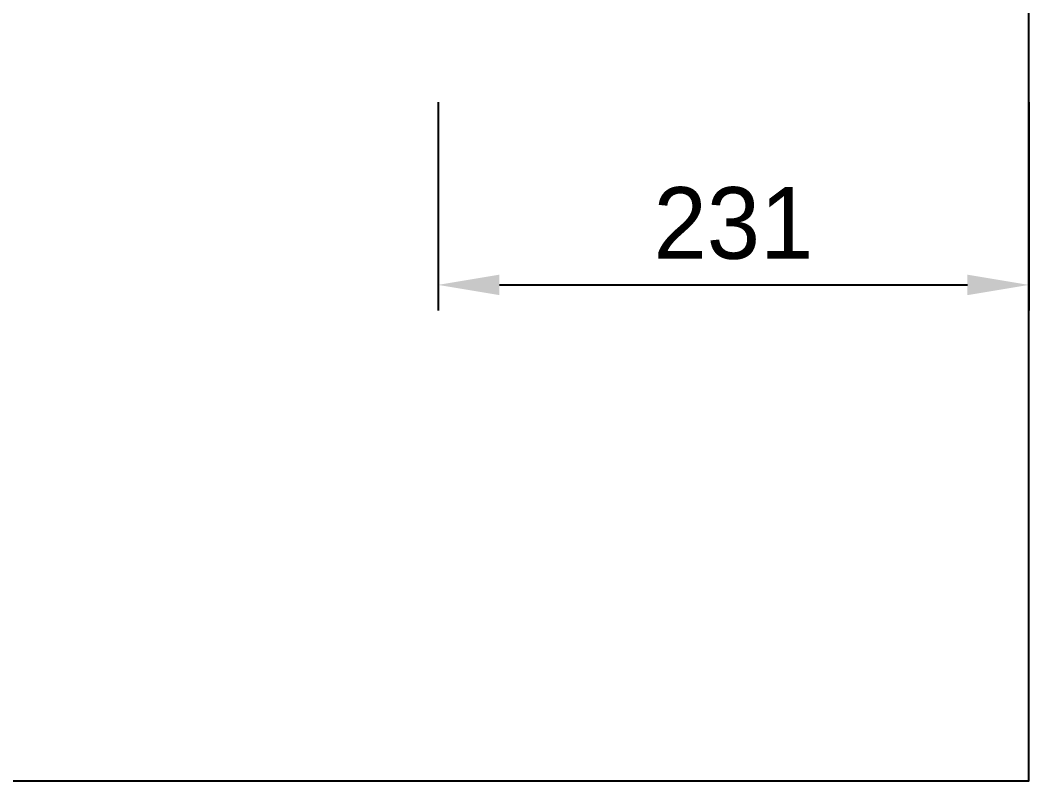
# Model space of a CAD drawing. Header units: millimetres. Extents: x 9401 to 11826, y -521 to 2909.
# Drawn here: x 11040.4 to 11434.8, y 211.4 to 508.7 of the extents above; entities that cross this region are included whole.
import ezdxf
from ezdxf.lldxf.tags import DXFTag

# ---------------------------------------------------------------- set-up
doc = ezdxf.new("R2010")
doc.units = ezdxf.units.MM
doc.header["$LTSCALE"] = 0.2
doc.layers.add('001', color=7, linetype='Continuous')
doc.layers.add('LINE', color=7, linetype='Continuous', lineweight=25)
doc.styles.add('h', font='', dxfattribs={"height": 28})
doc.styles.get('h').set_extended_font_data('Haansoft Batang')
tags = doc.linetypes.add('Amconstr', pattern=[9999, 9999, 0]).pattern_tags.tags
tags[6:7] = [DXFTag(74, 4), DXFTag(75, 0), DXFTag(340, '0'), DXFTag(46, 1.0), DXFTag(50, 0.0), DXFTag(44, 0.0), DXFTag(45, 0.0)]
tags[4:5] = [DXFTag(74, 4), DXFTag(75, 0), DXFTag(340, '0'), DXFTag(46, 1.0), DXFTag(50, 0.0), DXFTag(44, 0.0), DXFTag(45, 0.0)]
doc.dimstyles.new('AM_ISO$0', dxfattribs={"dimtxt": 28, "dimasz": 24, "dimexe": 10, "dimexo": 0, "dimgap": 10, "dimtad": 1, "dimdec": 0, "dimdsep": 46, "dimtxsty": 'h', "dimcen": -5, "dimclrd": 256, "dimclre": 256, "dimclrt": 256, "dimadec": 0, "dimazin": 2, "dimtp": 0.1, "dimtm": 0.1, "dimtfac": 0.71, "dimtdec": 0, "dimtmove": 0, "dimatfit": 3, "dimfxl": 0, "dimlwd": -1, "dimlwe": -1, "dimarcsym": 0})

# ---------------------------------------------------------------- blocks, each defined once
blk = doc.blocks.new('*D19')
at = {"layer": 'Defpoints', "color": 0, "linetype": 'Amconstr'}
for p in [(11203.79, 476.71), (11434.79, 476.71), (11434.79, 405.26)]:
    blk.add_point(p, dxfattribs=at)
at = {"layer": 'LINE', "linetype": 'ByBlock'}
for p, q in [((11203.79, 476.71), (11203.79, 395.26)), ((11434.79, 476.71), (11434.79, 395.26)), ((11227.79, 405.26), (11410.79, 405.26))]:
    blk.add_line(p, q, dxfattribs=at)
at = {"layer": 'LINE', "linetype": 'Amconstr'}
for points in [[(11227.79, 409.26), (11227.79, 401.26), (11203.79, 405.26)], [(11410.79, 409.26), (11410.79, 401.26), (11434.79, 405.26)]]:
    blk.add_solid(points, dxfattribs=at)
at = {"layer": 'LINE', "linetype": 'Amconstr', "insert": (11319.29, 429.26), "char_height": 28, "attachment_point": 5, "style": 'h'}
blk.add_mtext('231', dxfattribs=at)

msp = doc.modelspace()

# ---------------------------------------------------------------- linework, layer by layer
at = {"layer": '001', "color": 7}
msp.add_lwpolyline([(10761.78, 211.45), (11434.79, 211.45), (11434.79, 1241.06)], dxfattribs=at)

# ---------------------------------------------------------------- dimensions: what is measured, and where the dimension line sits
at = {"layer": 'LINE', "linetype": 'Amconstr'}
dim = msp.add_linear_dim(base=(11434.79, 405.26), p1=(11203.79, 476.71), p2=(11434.79, 476.71), dimstyle='AM_ISO$0', dxfattribs=at)
dim.commit()
dim.dimension.update_dxf_attribs({"geometry": '*D19', "text_midpoint": (11319.29, 429.26)})

doc.saveas('drawing.dxf')
